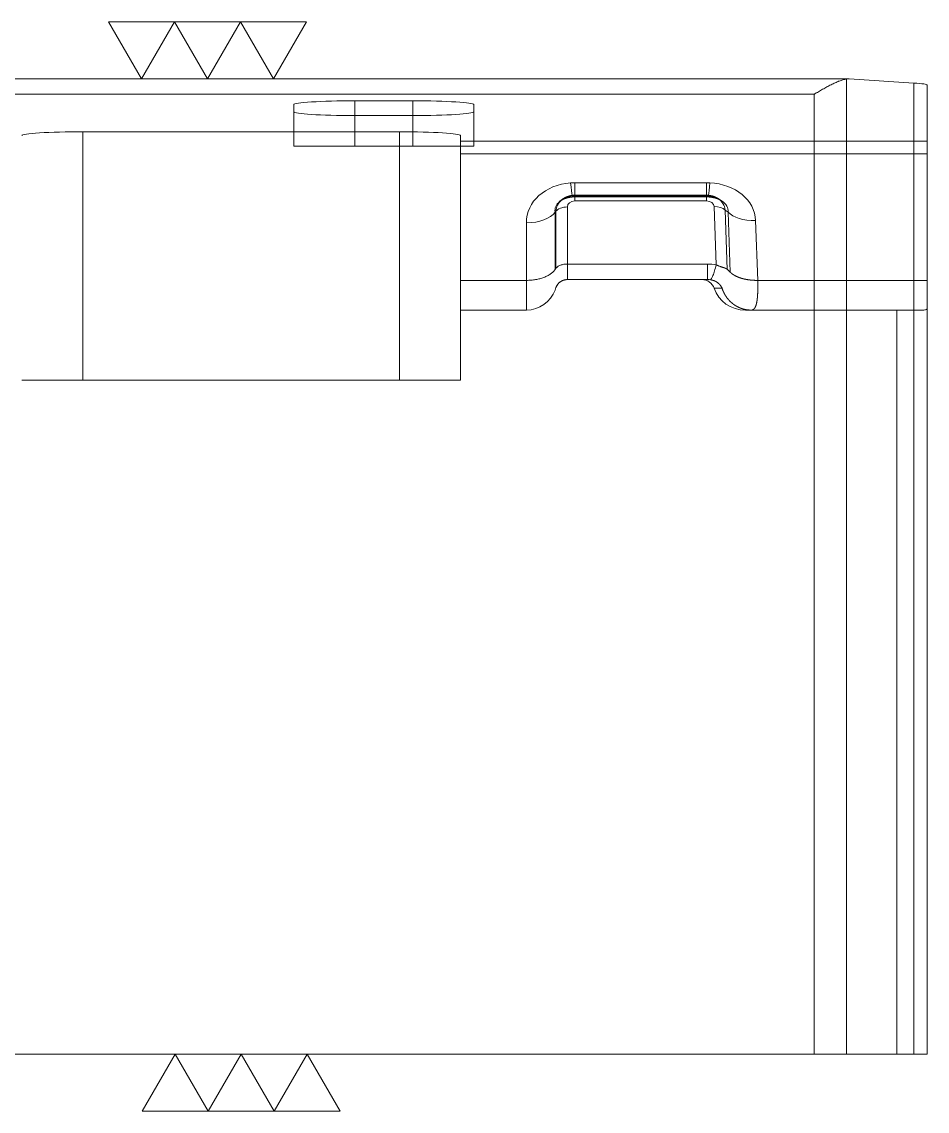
# Model space of a CAD drawing. Header units: millimetres. Extents: x 117382 to 126876, y -1151 to 1280.
# Drawn here: x 125458.2 to 125517.6, y 701 to 772.5 of the extents above; entities that cross this region are included whole.
import ezdxf

# ---------------------------------------------------------------- set-up
doc = ezdxf.new("R2010")
doc.units = ezdxf.units.MM
doc.linetypes.add('DASHED', pattern=[0])
doc.layers.add('DIE_P', color=2, linetype='Continuous')
doc.layers.add('TEXT', color=4, linetype='Continuous')

# ---------------------------------------------------------------- blocks, each defined once
blk = doc.blocks.new('*u7589')
at = {"layer": 'DIE_P', "color": 155, "linetype": 'Continuous', "lineweight": 13}
for p, q in [((20.155, 13.06), (-64.026, 13.06)), ((-12.286, 11.627), (-12.286, 10.659)), ((-8.48, 11.627), (-8.48, 10.659)), ((-30.121, -6.7), (-30.121, 9.599)), ((-9.351, -6.7), (-9.351, 9.599)), ((25.264, 8.988), (-5.351, 8.988)), ((-5.351, 8.156), (25.264, 8.156)), ((2.151, 5.431), (2.151, 6.254)), ((2.151, 6.254), (10.796, 6.254)), ((10.796, 6.254), (10.796, 5.431)), ((2.151, 5.431), (2.151, 5.06)), ((10.796, 5.06), (2.151, 5.06)), ((10.796, 5.431), (10.796, 5.06)), ((0.914, 4.38), (0.856, 4.331)), ((0.856, 4.331), (0.856, 0.554)), ((0.914, 0.639), (0.914, 4.38)), ((1.666, 4.662), (1.666, 0.921)), ((11.429, 0.869), (11.287, 4.684)), ((12.201, 4.333), (12.009, 4.459)), ((12.009, 4.459), (12.153, 0.569)), ((12.347, 0.385), (12.201, 4.333)), ((-1.023, -0.151), (-1.023, 3.626)), ((14.004, 3.771), (14.15, -0.151)), ((1.666, 0.921), (10.845, 0.921)), ((10.845, 0.921), (10.845, -0.1)), ((-5.351, -0.151), (-1.028, -0.151)), ((11.289, -0.672), (11.813, -0.672)), ((14.15, -0.151), (25.264, -0.151)), ((23.264, -2.1), (23.264, -50.9))]:
    blk.add_line(p, q, dxfattribs=at)
at = {"layer": 'DIE_P', "color": 11, "linetype": 'Continuous', "lineweight": 13}
for p, q in [((20.093, 13.062), (-63.971, 13.062)), ((25.264, -1.974), (25.264, -50.9)), ((23.264, -50.9), (-62.735, -50.9)), ((23.264, -50.9), (25.264, -50.9))]:
    blk.add_line(p, q, dxfattribs=at)
at = {"layer": 'DIE_P', "color": 155, "linetype": 'DASHED', "lineweight": 13}
for p, q in [((19.971, 13.055), (19.971, -50.9)), ((24.386, 12.794), (24.386, -50.9)), ((-61.735, 12.062), (17.85, 12.062)), ((17.85, 12.062), (17.85, -50.9)), ((-12.286, 10.659), (-12.286, 8.659)), ((-12.286, 10.659), (-12.286, 8.659)), ((-8.48, 10.659), (-8.48, 8.659)), ((-8.48, 10.659), (-8.48, 8.659)), ((2.151, 5.326), (2.151, 5.431)), ((2.151, 5.431), (2.151, 5.401)), ((10.796, 5.401), (2.151, 5.401)), ((10.796, 5.431), (10.796, 5.326)), ((10.796, 5.431), (10.796, 5.401))]:
    blk.add_line(p, q, dxfattribs=at)
at = {"layer": 'DIE_P', "color": 2, "linetype": 'Continuous', "lineweight": 13}
for p, q in [((20.155, 13.06), (24.386, 12.794)), ((25.264, 12.661), (25.264, 8.988)), ((-16.286, 10.911), (-16.286, 11.375)), ((-4.48, 10.911), (-4.48, 11.375)), ((-5.351, 8.988), (-5.351, 9.348)), ((-5.351, 8.988), (-5.351, 8.156)), ((25.264, 8.156), (25.264, 8.988)), ((-5.351, 8.156), (-5.351, -0.151)), ((25.264, -0.151), (25.264, 8.156)), ((1.281, 5.121), (1.156, 5.015)), ((10.796, 5.431), (2.151, 5.431)), ((11.768, 5.071), (11.555, 5.211)), ((-5.351, -2.1), (-5.351, -0.151)), ((0.856, -0.784), (0.914, -0.627)), ((10.468, -0.1), (1.666, -0.1)), ((10.468, -0.1), (10.845, -0.1)), ((10.853, -0.1), (10.845, -0.1)), ((25.264, -0.151), (25.264, -1.974)), ((-5.351, -2.1), (-1.023, -2.1)), ((13.343, -2.1), (23.264, -2.1)), ((23.264, -2.1), (24.984, -2.1))]:
    blk.add_line(p, q, dxfattribs=at)
at = {"layer": 'DIE_P', "color": 31, "linetype": 'Continuous', "lineweight": 13}
for p, q in [((-8.48, 11.627), (-12.286, 11.627)), ((-12.286, 10.659), (-8.48, 10.659)), ((-30.121, 9.599), (-9.351, 9.599)), ((-5.351, -2.1), (-5.351, -6.7)), ((-5.351, -6.7), (-34.121, -6.7))]:
    blk.add_line(p, q, dxfattribs=at)
at = {"layer": 'DIE_P', "color": 31, "linetype": 'DASHED', "lineweight": 13}
for p, q in [((-16.286, 10.911), (-16.286, 8.659)), ((-4.48, 10.911), (-4.48, 8.659)), ((-16.286, 8.659), (-12.286, 8.659)), ((-8.48, 8.659), (-12.286, 8.659)), ((-4.48, 8.659), (-8.48, 8.659))]:
    blk.add_line(p, q, dxfattribs=at)
at = {"layer": 'DIE_P', "color": 2, "linetype": 'DASHED', "lineweight": 13}
blk.add_line((2.151, 5.326), (10.796, 5.326), dxfattribs=at)
at = {"layer": 'DIE_P', "color": 2, "linetype": 'Continuous', "lineweight": 13}
for centre, radius, start, end in [((1.666, -0.9), 0.8, 90, 160), ((-1.023, -0.1), 2, 270, 340)]:
    blk.add_arc(centre, radius, start, end, dxfattribs=at)
at = {"layer": 'DIE_P', "color": 11, "linetype": 'DASHED', "lineweight": 13}
blk.add_ellipse((20.093, 12.062), major_axis=(-0.021, 1), ratio=1, start_param=6.262016, end_param=6.383633, dxfattribs=at)
at = {"layer": 'DIE_P', "color": 11, "linetype": 'Continuous', "lineweight": 13}
blk.add_ellipse((20.093, 12.062), major_axis=(-0.021, 1), ratio=1, start_param=6.199181, end_param=6.262016, dxfattribs=at)
at = {"layer": 'DIE_P', "color": 2, "linetype": 'Continuous', "lineweight": 13}
for centre, major_axis, ratio, start_param, end_param in [((22.264, 12.661), (-3, 0), 0.062915, 3.141593, 3.926991), ((10.468, -0.9), (0.857, 0), 0.933382, 0.289752, 1.570796), ((13.343, -0.1), (2.143, 0), 0.933382, 3.431344, 4.712389)]:
    blk.add_ellipse(centre, major_axis=major_axis, ratio=ratio, start_param=start_param, end_param=end_param, dxfattribs=at)
at = {"layer": 'DIE_P', "color": 31, "linetype": 'Continuous', "lineweight": 13}
for centre, start_param, end_param in [((-12.286, 11.375), 1.570793, 3.141593), ((-8.48, 11.375), 0, 1.570796), ((-12.286, 10.911), 3.141593, 4.712389), ((-8.48, 10.911), 4.712389, 6.283185), ((-30.121, 9.348), 1.570796, 3.141593), ((-9.351, 9.348), 0, 1.570796)]:
    blk.add_ellipse(centre, major_axis=(4, 0), ratio=0.062915, start_param=start_param, end_param=end_param, dxfattribs=at)
at = {"layer": 'DIE_P', "color": 155, "linetype": 'Continuous', "lineweight": 13}
for centre, major_axis, ratio, start_param, end_param in [((2.489, 3.37), (-3.461, 0.738), 0.805675, 5.058373, 6.453407), ((1.875, 7.316), (-0.145, 1.995), 0.0459, 2.134618, 2.819256), ((11.009, 7.32), (-0.111, -1.997), 0.035045, 0.324182, 1.006279), ((10.359, 3.37), (3.595, 0.796), 0.771271, 6.14317, 7.505588), ((2.489, 4.442), (1.641, 0.016), 0.606937, 2.512693, 3.237783), ((2.198, 4.194), (-1.159, 0.63), 0.884767, 5.954405, 6.679539), ((2.198, 4.623), (-0.524, 0.112), 0.805675, 4.971248, 6.453407), ((10.735, 4.623), (0.545, 0.121), 0.771271, 6.14317, 7.574486), ((10.735, 4.194), (1.119, 0.715), 0.866357, 5.869625, 6.652653), ((10.359, 4.442), (-1.848, 0.042), 0.544446, 3.074179, 3.857185), ((-1.023, 4.697), (-2, 0), 0.535827, 1.570796, 2.792527), ((1.666, 4.233), (-0.8, 0), 0.535827, 4.712389, 5.934119), ((11.287, 4.255), (0.799, 0.03), 0.535564, 0.426489, 1.550916), ((14.004, 4.843), (-1.999, -0.074), 0.535564, 0.426489, 1.550916), ((10.113, -2.079), (2.927, 1.937), 0.782698, 0.682181, 0.869049), ((10.113, -0.9), (1.352, 0.537), 0.438926, 0.648757, 0.828502)]:
    blk.add_ellipse(centre, major_axis=major_axis, ratio=ratio, start_param=start_param, end_param=end_param, dxfattribs=at)
at = {"layer": 'DIE_P', "color": 155, "linetype": 'DASHED', "lineweight": 13}
for centre, major_axis, ratio, start_param, end_param in [((2.489, 4.442), (1.641, 0.016), 0.606937, 1.84275, 2.512693), ((2.198, 4.194), (-1.159, 0.63), 0.884767, 5.941305, 5.954405), ((2.198, 4.194), (-1.159, 0.63), 0.884767, 5.284506, 5.940607), ((1.875, 7.316), (-0.145, 1.995), 0.0459, 2.819257, 3.415663), ((11.009, 7.32), (-0.111, -1.997), 0.035045, 6.00842, 6.607368), ((10.735, 4.194), (1.119, 0.715), 0.866357, 0.369467, 0.948857), ((10.359, 4.442), (-1.848, 0.042), 0.544446, 3.857186, 4.436596)]:
    blk.add_ellipse(centre, major_axis=major_axis, ratio=ratio, start_param=start_param, end_param=end_param, dxfattribs=at)
at = {"layer": 'DIE_P', "color": 11, "linetype": 'DASHED', "lineweight": 13}
blk.add_open_spline([(17.85, 12.062), (17.862, 12.069), (17.873, 12.076), (17.897, 12.089), (17.932, 12.109), (18.013, 12.156), (18.083, 12.196), (18.222, 12.276), (18.314, 12.329), (18.453, 12.407), (18.499, 12.432), (18.591, 12.483), (18.637, 12.509), (18.775, 12.583), (18.866, 12.631), (19.045, 12.722), (19.134, 12.766), (19.266, 12.827), (19.332, 12.856), (19.397, 12.884), (19.44, 12.901), (19.462, 12.91), (19.57, 12.952), (19.653, 12.981), (19.775, 13.016), (19.815, 13.026), (19.894, 13.043), (19.933, 13.05), (19.971, 13.055)], degree=3, knots=[0, 0, 0, 0, 0.015625, 0.015625, 0.03125, 0.0625, 0.125, 0.125, 0.25, 0.25, 0.3125, 0.3125, 0.375, 0.375, 0.5, 0.5, 0.625, 0.625, 0.6875, 0.71875, 0.71875, 0.75, 0.75, 0.875, 0.875, 0.9375, 0.9375, 1, 1, 1, 1], dxfattribs=at)
at = {"layer": 'DIE_P', "color": 155, "linetype": 'Continuous', "lineweight": 13}
for points, degree in [([(1.875, 6.244), (1.966, 6.251), (2.058, 6.254), (2.151, 6.254)], 3), ([(10.796, 6.254), (10.867, 6.254), (10.938, 6.252), (11.009, 6.248)], 3), ([(0.856, 0.554), (0.914, 0.639)], 1)]:
    blk.add_open_spline(points, degree=degree, dxfattribs=at)
at = {"layer": 'DIE_P', "color": 2, "linetype": 'DASHED', "lineweight": 13}
for points, knots in [([(1.156, 5.015), (1.157, 5.016), (1.16, 5.018), (1.164, 5.022), (1.171, 5.027), (1.177, 5.033), (1.184, 5.038), (1.191, 5.043), (1.197, 5.048), (1.204, 5.053), (1.211, 5.059), (1.219, 5.064), (1.226, 5.069), (1.234, 5.074), (1.241, 5.079), (1.249, 5.084), (1.257, 5.09), (1.265, 5.095), (1.273, 5.1), (1.281, 5.105), (1.29, 5.11), (1.298, 5.115), (1.307, 5.12), (1.316, 5.125), (1.325, 5.13), (1.334, 5.135), (1.343, 5.14), (1.352, 5.145), (1.362, 5.15), (1.371, 5.154), (1.381, 5.159), (1.391, 5.164), (1.401, 5.169), (1.411, 5.173), (1.421, 5.178), (1.432, 5.183), (1.442, 5.187), (1.453, 5.192), (1.464, 5.196), (1.474, 5.201), (1.485, 5.205), (1.497, 5.209), (1.508, 5.214), (1.519, 5.218), (1.531, 5.222), (1.543, 5.226), (1.554, 5.23), (1.566, 5.234), (1.578, 5.238), (1.59, 5.242), (1.603, 5.246), (1.615, 5.249), (1.628, 5.253), (1.64, 5.256), (1.653, 5.26), (1.666, 5.263), (1.679, 5.267), (1.692, 5.27), (1.705, 5.273), (1.719, 5.276), (1.732, 5.279), (1.746, 5.282), (1.76, 5.285), (1.773, 5.288), (1.787, 5.291), (1.801, 5.293), (1.815, 5.296), (1.83, 5.298), (1.844, 5.301), (1.858, 5.303), (1.873, 5.305), (1.887, 5.307), (1.902, 5.309), (1.917, 5.311), (1.932, 5.313), (1.947, 5.314), (1.962, 5.316), (1.977, 5.317), (1.992, 5.319), (2.006, 5.32), (2.016, 5.321), (2.02, 5.321)], [0, 0, 0, 0, 0.003839, 0.016543, 0.029189, 0.041781, 0.054324, 0.06682, 0.079273, 0.091687, 0.104064, 0.116409, 0.128724, 0.141012, 0.153277, 0.165521, 0.177746, 0.189956, 0.202152, 0.214339, 0.226518, 0.238691, 0.250861, 0.263029, 0.275199, 0.287372, 0.299549, 0.311734, 0.323927, 0.336131, 0.348347, 0.360578, 0.372825, 0.38509, 0.397375, 0.409681, 0.42201, 0.434363, 0.446741, 0.459147, 0.471582, 0.484046, 0.496542, 0.509069, 0.521631, 0.534227, 0.54686, 0.559529, 0.572236, 0.584982, 0.597768, 0.610595, 0.623464, 0.636375, 0.64933, 0.662328, 0.675372, 0.688461, 0.701596, 0.714778, 0.728007, 0.741284, 0.75461, 0.767984, 0.781408, 0.794882, 0.808405, 0.821979, 0.835604, 0.84928, 0.863007, 0.876786, 0.890616, 0.904499, 0.918433, 0.93242, 0.946458, 0.960549, 0.974693, 0.988889, 1, 1, 1, 1]), ([(2.02, 5.321), (2.02, 5.321), (2.026, 5.321), (2.036, 5.322), (2.05, 5.323), (2.064, 5.324), (2.077, 5.324), (2.091, 5.325), (2.105, 5.325), (2.119, 5.325), (2.133, 5.326), (2.144, 5.326), (2.15, 5.326), (2.151, 5.326)], [0, 0, 0, 0, 0.016486, 0.122398, 0.230087, 0.336691, 0.443303, 0.549969, 0.656493, 0.763523, 0.870122, 0.977264, 1, 1, 1, 1]), ([(10.796, 5.326), (10.797, 5.326), (10.802, 5.326), (10.813, 5.326), (10.827, 5.325), (10.841, 5.325), (10.855, 5.325), (10.87, 5.324), (10.884, 5.324), (10.894, 5.323), (10.898, 5.323), (10.899, 5.323)], [0, 0, 0, 0, 0.024797, 0.16366, 0.302372, 0.441012, 0.579658, 0.718369, 0.857217, 0.996106, 1, 1, 1, 1]), ([(10.899, 5.323), (10.901, 5.323), (10.909, 5.322), (10.923, 5.321), (10.939, 5.32), (10.956, 5.319), (10.973, 5.318), (10.989, 5.316), (11.005, 5.315), (11.021, 5.313), (11.038, 5.311), (11.054, 5.309), (11.069, 5.307), (11.085, 5.305), (11.101, 5.303), (11.116, 5.301), (11.132, 5.298), (11.147, 5.296), (11.162, 5.293), (11.177, 5.291), (11.192, 5.288), (11.207, 5.285), (11.222, 5.282), (11.237, 5.279), (11.251, 5.276), (11.265, 5.273), (11.28, 5.27), (11.294, 5.266), (11.307, 5.263), (11.321, 5.259), (11.335, 5.256), (11.348, 5.252), (11.362, 5.249), (11.375, 5.245), (11.388, 5.241), (11.401, 5.237), (11.414, 5.233), (11.426, 5.229), (11.439, 5.225), (11.451, 5.221), (11.464, 5.217), (11.476, 5.213), (11.487, 5.208), (11.499, 5.204), (11.511, 5.2), (11.522, 5.195), (11.534, 5.191), (11.545, 5.186), (11.556, 5.182), (11.567, 5.177), (11.577, 5.173), (11.588, 5.168), (11.598, 5.163), (11.609, 5.159), (11.619, 5.154), (11.629, 5.149), (11.638, 5.144), (11.648, 5.14), (11.658, 5.135), (11.667, 5.13), (11.676, 5.125), (11.685, 5.12), (11.694, 5.115), (11.703, 5.111), (11.711, 5.106), (11.72, 5.101), (11.728, 5.096), (11.736, 5.091), (11.744, 5.086), (11.752, 5.081), (11.76, 5.076), (11.765, 5.073), (11.768, 5.071), (11.768, 5.071)], [0, 0, 0, 0, 0.007471, 0.024184, 0.040821, 0.057387, 0.07388, 0.0903, 0.106646, 0.122919, 0.139118, 0.155243, 0.171293, 0.187268, 0.203168, 0.218992, 0.234742, 0.250415, 0.266014, 0.281536, 0.296983, 0.312354, 0.32765, 0.342871, 0.358016, 0.373086, 0.388081, 0.403002, 0.417849, 0.432621, 0.447321, 0.461947, 0.476501, 0.490982, 0.505393, 0.519732, 0.534002, 0.548202, 0.562334, 0.576398, 0.590395, 0.604326, 0.618192, 0.631995, 0.645734, 0.659412, 0.67303, 0.686588, 0.700089, 0.713532, 0.726921, 0.740256, 0.753539, 0.766772, 0.779956, 0.793092, 0.806184, 0.819231, 0.832238, 0.845204, 0.858133, 0.871027, 0.883887, 0.896716, 0.909516, 0.92229, 0.935039, 0.947767, 0.960476, 0.973169, 0.985848, 0.998517, 1, 1, 1, 1]), ([(1.12, -0.316), (1.125, -0.311), (1.135, -0.301), (1.152, -0.287), (1.17, -0.272), (1.188, -0.258), (1.208, -0.244), (1.228, -0.231), (1.249, -0.218), (1.27, -0.205), (1.291, -0.194), (1.312, -0.183), (1.333, -0.173), (1.354, -0.164), (1.376, -0.155), (1.397, -0.147), (1.419, -0.14), (1.442, -0.133), (1.465, -0.126), (1.488, -0.121), (1.511, -0.116), (1.534, -0.111), (1.557, -0.108), (1.579, -0.105), (1.594, -0.104), (1.601, -0.103)], [0, 0, 0, 0, 0.03786, 0.080495, 0.123132, 0.165767, 0.210982, 0.256191, 0.301395, 0.346591, 0.391781, 0.43696, 0.479549, 0.522123, 0.564673, 0.607182, 0.649633, 0.694575, 0.739414, 0.784131, 0.828708, 0.873128, 0.917374, 0.958919, 1, 1, 1, 1])]:
    blk.add_open_spline(points, degree=3, knots=knots, dxfattribs=at)
at = {"layer": 'DIE_P', "color": 2, "linetype": 'Continuous', "lineweight": 13}
for points, knots in [([(2.151, 5.431), (2.147, 5.431), (2.137, 5.431), (2.123, 5.431), (2.107, 5.431), (2.091, 5.43), (2.076, 5.43), (2.06, 5.429), (2.044, 5.428), (2.028, 5.426), (2.013, 5.425), (1.997, 5.423), (1.981, 5.421), (1.966, 5.42), (1.95, 5.417), (1.935, 5.415), (1.919, 5.413), (1.904, 5.41), (1.888, 5.407), (1.873, 5.404), (1.858, 5.401), (1.842, 5.398), (1.827, 5.394), (1.812, 5.391), (1.797, 5.387), (1.782, 5.383), (1.767, 5.379), (1.752, 5.374), (1.737, 5.37), (1.722, 5.365), (1.708, 5.36), (1.693, 5.355), (1.678, 5.35), (1.664, 5.345), (1.65, 5.339), (1.635, 5.334), (1.621, 5.328), (1.607, 5.322), (1.593, 5.316), (1.579, 5.31), (1.565, 5.303), (1.551, 5.297), (1.537, 5.29), (1.524, 5.283), (1.51, 5.276), (1.497, 5.269), (1.484, 5.262), (1.47, 5.254), (1.457, 5.247), (1.444, 5.239), (1.431, 5.231), (1.419, 5.223), (1.406, 5.215), (1.393, 5.206), (1.381, 5.198), (1.369, 5.189), (1.356, 5.181), (1.344, 5.172), (1.332, 5.163), (1.32, 5.154), (1.309, 5.144), (1.297, 5.135), (1.288, 5.127), (1.283, 5.123), (1.281, 5.121)], [0, 0, 0, 0, 0.01236, 0.029096, 0.045825, 0.062544, 0.079252, 0.095949, 0.112636, 0.129311, 0.145975, 0.162628, 0.179269, 0.195898, 0.212516, 0.229121, 0.245714, 0.262294, 0.278862, 0.295418, 0.31196, 0.32849, 0.345006, 0.361508, 0.377998, 0.394473, 0.410935, 0.427383, 0.443817, 0.460237, 0.476642, 0.493033, 0.50941, 0.525771, 0.542118, 0.55845, 0.574768, 0.59107, 0.607356, 0.623628, 0.639885, 0.656125, 0.672351, 0.688561, 0.704756, 0.720935, 0.737098, 0.753246, 0.769378, 0.785495, 0.801596, 0.817681, 0.833751, 0.849805, 0.865844, 0.881867, 0.897875, 0.913868, 0.929845, 0.945808, 0.961755, 0.977687, 0.993605, 1, 1, 1, 1]), ([(11.555, 5.211), (11.554, 5.212), (11.549, 5.215), (11.539, 5.221), (11.527, 5.229), (11.514, 5.237), (11.501, 5.245), (11.488, 5.252), (11.475, 5.26), (11.462, 5.267), (11.448, 5.274), (11.435, 5.281), (11.421, 5.288), (11.408, 5.295), (11.394, 5.301), (11.38, 5.307), (11.366, 5.314), (11.352, 5.32), (11.338, 5.326), (11.324, 5.332), (11.31, 5.337), (11.295, 5.343), (11.281, 5.348), (11.266, 5.353), (11.252, 5.358), (11.237, 5.363), (11.222, 5.368), (11.207, 5.372), (11.192, 5.377), (11.177, 5.381), (11.162, 5.385), (11.147, 5.389), (11.132, 5.392), (11.117, 5.396), (11.101, 5.399), (11.086, 5.402), (11.071, 5.406), (11.055, 5.408), (11.04, 5.411), (11.024, 5.414), (11.009, 5.416), (10.993, 5.418), (10.977, 5.42), (10.961, 5.422), (10.946, 5.424), (10.93, 5.425), (10.914, 5.427), (10.898, 5.428), (10.882, 5.429), (10.866, 5.43), (10.85, 5.43), (10.834, 5.431), (10.818, 5.431), (10.806, 5.431), (10.798, 5.431), (10.796, 5.431)], [0, 0, 0, 0, 0.004317, 0.023084, 0.041875, 0.060689, 0.079528, 0.098389, 0.117275, 0.136185, 0.15512, 0.174078, 0.193062, 0.212069, 0.231102, 0.250159, 0.269241, 0.288347, 0.307478, 0.326634, 0.345815, 0.365021, 0.384251, 0.403505, 0.422785, 0.442088, 0.461416, 0.480769, 0.500145, 0.519546, 0.538971, 0.558419, 0.577891, 0.597386, 0.616905, 0.636447, 0.656012, 0.6756, 0.69521, 0.714843, 0.734497, 0.754174, 0.773873, 0.793593, 0.813334, 0.833097, 0.85288, 0.872684, 0.892507, 0.912351, 0.932215, 0.952098, 0.972001, 0.991922, 1, 1, 1, 1]), ([(0.914, 0.639), (0.942, 0.68), (0.981, 0.719), (1.08, 0.788), (1.14, 0.818), (1.273, 0.868), (1.347, 0.888), (1.503, 0.914), (1.584, 0.921), (1.666, 0.921)], [0, 0, 0, 0, 0.25, 0.25, 0.5, 0.5, 0.75, 0.75, 1, 1, 1, 1]), ([(1.666, 0.921), (1.666, 0.765), (1.666, 0.622), (1.666, 0.37), (1.666, 0.261), (1.666, 0.083), (1.666, 0.015), (1.666, -0.077), (1.666, -0.1), (1.666, -0.1)], [0, 0, 0, 0, 0.250153, 0.250153, 0.500305, 0.500305, 0.750458, 0.750458, 1, 1, 1, 1]), ([(11.047, -0.114), (11.069, -0.106), (11.094, -0.078), (11.151, 0.017), (11.182, 0.085), (11.248, 0.255), (11.283, 0.358), (11.355, 0.593), (11.392, 0.725), (11.429, 0.869)], [0, 0, 0, 0, 0.25, 0.25, 0.5, 0.5, 0.75, 0.75, 1, 1, 1, 1]), ([(11.429, 0.869), (11.433, 0.867), (11.442, 0.862), (11.454, 0.856), (11.467, 0.85), (11.479, 0.844), (11.491, 0.838), (11.504, 0.833), (11.516, 0.827), (11.527, 0.822), (11.539, 0.816), (11.551, 0.811), (11.562, 0.806), (11.574, 0.801), (11.585, 0.797), (11.596, 0.792), (11.607, 0.787), (11.618, 0.783), (11.64, 0.774), (11.675, 0.762), (11.722, 0.746), (11.77, 0.73), (11.807, 0.718), (11.833, 0.71), (11.848, 0.706), (11.863, 0.701), (11.878, 0.696), (11.894, 0.691), (11.91, 0.686), (11.925, 0.681), (11.942, 0.675), (11.958, 0.669), (11.974, 0.663), (11.99, 0.657), (12.006, 0.65), (12.022, 0.644), (12.038, 0.637), (12.054, 0.629), (12.069, 0.622), (12.084, 0.614), (12.099, 0.605), (12.114, 0.597), (12.127, 0.588), (12.141, 0.579), (12.149, 0.572), (12.153, 0.569)], [0, 0, 0, 0, 0.015826, 0.031417, 0.046774, 0.061901, 0.0768, 0.091472, 0.105921, 0.120149, 0.13416, 0.147955, 0.161537, 0.174911, 0.18808, 0.201047, 0.213815, 0.226389, 0.238772, 0.291346, 0.34573, 0.402187, 0.460953, 0.478973, 0.497592, 0.516813, 0.536641, 0.557078, 0.578129, 0.599795, 0.622079, 0.644983, 0.66851, 0.692662, 0.71744, 0.742847, 0.768883, 0.79555, 0.82285, 0.850784, 0.879353, 0.908558, 0.9384, 0.968881, 1, 1, 1, 1]), ([(-1.023, -0.151), (-0.921, -0.151), (-0.819, -0.147), (-0.618, -0.13), (-0.519, -0.118), (-0.324, -0.085), (-0.23, -0.064), (-0.047, -0.016), (0.041, 0.012), (0.208, 0.074), (0.286, 0.109), (0.434, 0.184), (0.502, 0.225), (0.626, 0.312), (0.681, 0.358), (0.779, 0.453), (0.822, 0.503), (0.856, 0.554)], [0, 0, 0, 0, 0.125, 0.125, 0.25, 0.25, 0.375, 0.375, 0.5, 0.5, 0.625, 0.625, 0.75, 0.75, 0.875, 0.875, 1, 1, 1, 1]), ([(12.347, 0.385), (12.351, 0.382), (12.357, 0.376), (12.367, 0.366), (12.377, 0.357), (12.387, 0.347), (12.397, 0.338), (12.407, 0.329), (12.418, 0.319), (12.429, 0.31), (12.44, 0.301), (12.452, 0.292), (12.463, 0.283), (12.475, 0.274), (12.487, 0.266), (12.499, 0.257), (12.511, 0.248), (12.523, 0.24), (12.536, 0.231), (12.549, 0.223), (12.562, 0.214), (12.575, 0.206), (12.588, 0.198), (12.602, 0.19), (12.615, 0.182), (12.629, 0.174), (12.643, 0.166), (12.657, 0.158), (12.672, 0.151), (12.686, 0.143), (12.701, 0.135), (12.715, 0.128), (12.73, 0.121), (12.746, 0.113), (12.761, 0.106), (12.776, 0.099), (12.792, 0.092), (12.807, 0.085), (12.823, 0.078), (12.839, 0.072), (12.855, 0.065), (12.871, 0.059), (12.888, 0.052), (12.904, 0.046), (12.921, 0.039), (12.938, 0.033), (12.955, 0.027), (12.972, 0.021), (12.989, 0.015), (13.006, 0.01), (13.023, 0.004), (13.041, -0.002), (13.058, -0.007), (13.076, -0.013), (13.094, -0.018), (13.112, -0.023), (13.13, -0.028), (13.148, -0.033), (13.166, -0.038), (13.184, -0.043), (13.203, -0.047), (13.221, -0.052), (13.24, -0.056), (13.258, -0.061), (13.277, -0.065), (13.296, -0.069), (13.315, -0.073), (13.334, -0.077), (13.353, -0.081), (13.372, -0.085), (13.391, -0.089), (13.41, -0.092), (13.429, -0.096), (13.449, -0.099), (13.468, -0.102), (13.488, -0.105), (13.507, -0.108), (13.527, -0.111), (13.547, -0.114), (13.566, -0.117), (13.586, -0.12), (13.606, -0.122), (13.626, -0.125), (13.646, -0.127), (13.665, -0.129), (13.685, -0.131), (13.705, -0.133), (13.725, -0.135), (13.746, -0.137), (13.766, -0.138), (13.786, -0.14), (13.806, -0.142), (13.826, -0.143), (13.846, -0.144), (13.866, -0.145), (13.887, -0.146), (13.907, -0.147), (13.927, -0.148), (13.947, -0.149), (13.968, -0.15), (13.988, -0.15), (14.008, -0.151), (14.028, -0.151), (14.049, -0.151), (14.069, -0.151), (14.089, -0.151), (14.109, -0.151), (14.129, -0.151), (14.143, -0.151), (14.15, -0.151)], [0, 0, 0, 0, 0.009712, 0.019417, 0.029114, 0.038805, 0.048489, 0.058166, 0.067836, 0.077499, 0.087155, 0.096804, 0.106447, 0.116082, 0.12571, 0.135331, 0.144946, 0.154553, 0.164153, 0.173747, 0.183334, 0.192913, 0.202486, 0.212052, 0.22161, 0.231162, 0.240707, 0.250245, 0.259776, 0.269301, 0.278818, 0.288328, 0.297832, 0.307328, 0.316818, 0.3263, 0.335776, 0.345245, 0.354707, 0.364162, 0.37361, 0.383051, 0.392486, 0.401913, 0.411334, 0.420747, 0.430154, 0.439554, 0.448947, 0.458333, 0.467712, 0.477085, 0.48645, 0.495809, 0.50516, 0.514505, 0.523843, 0.533174, 0.542498, 0.551816, 0.561126, 0.57043, 0.579727, 0.589017, 0.5983, 0.607576, 0.616845, 0.626108, 0.635363, 0.644612, 0.653854, 0.663089, 0.672318, 0.681539, 0.690754, 0.699961, 0.709162, 0.718357, 0.727544, 0.736724, 0.745898, 0.755065, 0.764225, 0.773378, 0.782525, 0.791664, 0.800797, 0.809923, 0.819042, 0.828154, 0.83726, 0.846359, 0.855451, 0.864536, 0.873614, 0.882686, 0.891751, 0.900809, 0.90986, 0.918905, 0.927942, 0.936973, 0.945997, 0.955015, 0.964025, 0.973029, 0.982026, 0.991016, 1, 1, 1, 1]), ([(-1.028, -2.1), (-1.028, -2.1), (-1.028, -2.089), (-1.028, -2.045), (-1.028, -2.012), (-1.028, -1.925), (-1.028, -1.87), (-1.028, -1.741), (-1.028, -1.666), (-1.028, -1.496), (-1.028, -1.402), (-1.028, -1.195), (-1.028, -1.082), (-1.028, -0.842), (-1.028, -0.713), (-1.028, -0.442), (-1.028, -0.299), (-1.028, -0.151)], [0, 0, 0, 0, 0.12459, 0.12459, 0.249649, 0.249649, 0.374707, 0.374707, 0.499766, 0.499766, 0.624824, 0.624824, 0.749883, 0.749883, 0.874941, 0.874941, 1, 1, 1, 1]), ([(0.912, -0.627), (0.915, -0.62), (0.92, -0.605), (0.929, -0.584), (0.939, -0.562), (0.949, -0.541), (0.96, -0.521), (0.971, -0.501), (0.983, -0.482), (0.995, -0.463), (1.008, -0.444), (1.022, -0.425), (1.036, -0.405), (1.052, -0.387), (1.068, -0.368), (1.082, -0.353), (1.091, -0.344), (1.094, -0.34)], [0, 0, 0, 0, 0.067575, 0.137081, 0.206567, 0.276106, 0.341772, 0.407558, 0.473476, 0.539518, 0.605669, 0.675934, 0.746289, 0.816718, 0.887204, 0.95773, 1, 1, 1, 1]), ([(11.813, -0.672), (11.809, -0.663), (11.801, -0.646), (11.788, -0.62), (11.775, -0.595), (11.761, -0.57), (11.745, -0.546), (11.729, -0.522), (11.713, -0.498), (11.695, -0.475), (11.677, -0.452), (11.657, -0.43), (11.637, -0.408), (11.617, -0.387), (11.595, -0.367), (11.573, -0.347), (11.55, -0.328), (11.527, -0.309), (11.507, -0.294), (11.49, -0.282), (11.477, -0.273), (11.464, -0.265), (11.451, -0.256), (11.438, -0.248), (11.424, -0.24), (11.41, -0.233), (11.397, -0.225), (11.383, -0.218), (11.369, -0.211), (11.354, -0.204), (11.34, -0.198), (11.326, -0.191), (11.311, -0.185), (11.296, -0.179), (11.282, -0.174), (11.267, -0.168), (11.252, -0.163), (11.237, -0.158), (11.222, -0.153), (11.207, -0.149), (11.191, -0.144), (11.176, -0.14), (11.16, -0.136), (11.145, -0.133), (11.129, -0.129), (11.114, -0.126), (11.098, -0.123), (11.082, -0.12), (11.067, -0.117), (11.056, -0.116), (11.051, -0.115)], [0, 0, 0, 0, 0.028712, 0.057493, 0.086343, 0.115263, 0.144254, 0.173318, 0.202455, 0.231666, 0.260951, 0.290312, 0.319749, 0.349264, 0.378857, 0.408529, 0.43828, 0.468113, 0.498027, 0.513579, 0.52916, 0.544771, 0.560414, 0.57609, 0.591801, 0.607548, 0.623333, 0.639157, 0.655022, 0.670928, 0.686879, 0.702874, 0.718915, 0.735004, 0.751143, 0.767331, 0.783572, 0.799865, 0.816213, 0.832617, 0.849078, 0.865597, 0.882175, 0.898815, 0.915517, 0.932282, 0.949112, 0.966007, 0.982969, 1, 1, 1, 1]), ([(13.719, -2.1), (13.714, -2.1), (13.703, -2.1), (13.686, -2.1), (13.669, -2.1), (13.653, -2.099), (13.636, -2.099), (13.619, -2.098), (13.602, -2.097), (13.585, -2.096), (13.568, -2.095), (13.551, -2.093), (13.535, -2.092), (13.518, -2.09), (13.501, -2.088), (13.484, -2.086), (13.467, -2.084), (13.45, -2.082), (13.432, -2.079), (13.415, -2.077), (13.398, -2.074), (13.381, -2.071), (13.364, -2.068), (13.347, -2.064), (13.33, -2.061), (13.313, -2.057), (13.296, -2.054), (13.278, -2.05), (13.261, -2.046), (13.244, -2.042), (13.227, -2.037), (13.21, -2.033), (13.193, -2.028), (13.176, -2.023), (13.158, -2.018), (13.141, -2.013), (13.124, -2.007), (13.107, -2.002), (13.09, -1.996), (13.073, -1.99), (13.056, -1.984), (13.039, -1.978), (13.022, -1.971), (13.005, -1.965), (12.988, -1.958), (12.971, -1.951), (12.954, -1.944), (12.937, -1.937), (12.92, -1.929), (12.904, -1.921), (12.887, -1.914), (12.87, -1.906), (12.853, -1.897), (12.837, -1.889), (12.82, -1.881), (12.803, -1.872), (12.787, -1.863), (12.77, -1.854), (12.754, -1.845), (12.738, -1.835), (12.721, -1.826), (12.705, -1.816), (12.689, -1.806), (12.673, -1.796), (12.657, -1.786), (12.641, -1.775), (12.625, -1.764), (12.609, -1.754), (12.593, -1.743), (12.577, -1.731), (12.561, -1.72), (12.546, -1.708), (12.53, -1.697), (12.515, -1.685), (12.499, -1.673), (12.484, -1.66), (12.469, -1.648), (12.454, -1.635), (12.439, -1.623), (12.424, -1.61), (12.409, -1.597), (12.394, -1.583), (12.38, -1.57), (12.365, -1.556), (12.351, -1.542), (12.336, -1.528), (12.322, -1.514), (12.308, -1.5), (12.294, -1.485), (12.28, -1.471), (12.266, -1.456), (12.253, -1.441), (12.239, -1.426), (12.226, -1.41), (12.212, -1.395), (12.199, -1.379), (12.186, -1.363), (12.173, -1.347), (12.16, -1.331), (12.148, -1.315), (12.135, -1.298), (12.123, -1.281), (12.111, -1.265), (12.098, -1.248), (12.086, -1.231), (12.075, -1.213), (12.063, -1.196), (12.052, -1.178), (12.04, -1.16), (12.029, -1.143), (12.018, -1.124), (12.007, -1.106), (11.996, -1.088), (11.986, -1.069), (11.975, -1.051), (11.965, -1.032), (11.955, -1.013), (11.945, -0.994), (11.936, -0.975), (11.926, -0.956), (11.917, -0.936), (11.908, -0.917), (11.899, -0.897), (11.89, -0.877), (11.881, -0.857), (11.873, -0.837), (11.865, -0.817), (11.857, -0.796), (11.849, -0.776), (11.841, -0.755), (11.834, -0.735), (11.827, -0.714), (11.819, -0.693), (11.815, -0.679), (11.813, -0.672)], [0, 0, 0, 0, 0.006595, 0.013205, 0.01983, 0.02647, 0.033125, 0.039795, 0.04648, 0.053179, 0.059894, 0.066623, 0.073368, 0.080127, 0.086902, 0.093691, 0.100495, 0.107314, 0.114148, 0.120998, 0.127862, 0.134741, 0.141634, 0.148543, 0.155467, 0.162406, 0.16936, 0.176328, 0.183312, 0.19031, 0.197324, 0.204353, 0.211396, 0.218454, 0.225528, 0.232616, 0.239719, 0.246838, 0.253971, 0.261119, 0.268282, 0.27546, 0.282654, 0.289862, 0.297085, 0.304323, 0.311576, 0.318844, 0.326127, 0.333425, 0.340737, 0.348065, 0.355408, 0.362766, 0.370139, 0.377527, 0.384929, 0.392347, 0.39978, 0.407228, 0.41469, 0.422168, 0.429661, 0.437168, 0.444691, 0.452229, 0.459781, 0.467349, 0.474932, 0.482529, 0.490142, 0.49777, 0.505412, 0.51307, 0.520743, 0.52843, 0.536133, 0.54385, 0.551583, 0.559331, 0.567093, 0.574871, 0.582663, 0.590471, 0.598294, 0.606131, 0.613984, 0.621852, 0.629734, 0.637632, 0.645545, 0.653472, 0.661415, 0.669373, 0.677346, 0.685333, 0.693336, 0.701354, 0.709387, 0.717435, 0.725497, 0.733575, 0.741668, 0.749776, 0.757899, 0.766037, 0.77419, 0.782358, 0.790541, 0.798739, 0.806952, 0.81518, 0.823423, 0.831681, 0.839954, 0.848242, 0.856546, 0.864864, 0.873197, 0.881545, 0.889909, 0.898287, 0.906681, 0.915089, 0.923512, 0.931951, 0.940404, 0.948873, 0.957357, 0.965855, 0.974369, 0.982897, 0.991441, 1, 1, 1, 1]), ([(14.15, -0.151), (14.15, -0.16), (14.15, -0.179), (14.151, -0.207), (14.152, -0.235), (14.152, -0.263), (14.153, -0.29), (14.153, -0.318), (14.154, -0.345), (14.154, -0.372), (14.154, -0.398), (14.155, -0.425), (14.155, -0.451), (14.155, -0.477), (14.155, -0.503), (14.155, -0.529), (14.155, -0.554), (14.155, -0.579), (14.155, -0.604), (14.155, -0.629), (14.155, -0.654), (14.155, -0.678), (14.154, -0.702), (14.154, -0.726), (14.154, -0.75), (14.153, -0.773), (14.153, -0.797), (14.152, -0.82), (14.152, -0.842), (14.151, -0.865), (14.15, -0.888), (14.149, -0.91), (14.149, -0.932), (14.148, -0.954), (14.147, -0.975), (14.146, -0.997), (14.145, -1.018), (14.144, -1.039), (14.143, -1.059), (14.142, -1.08), (14.14, -1.1), (14.139, -1.12), (14.138, -1.14), (14.137, -1.16), (14.135, -1.179), (14.134, -1.198), (14.132, -1.217), (14.131, -1.236), (14.129, -1.254), (14.127, -1.273), (14.126, -1.291), (14.124, -1.309), (14.122, -1.326), (14.12, -1.344), (14.118, -1.361), (14.116, -1.378), (14.114, -1.395), (14.112, -1.411), (14.11, -1.428), (14.108, -1.444), (14.106, -1.46), (14.104, -1.476), (14.101, -1.491), (14.099, -1.506), (14.097, -1.521), (14.094, -1.536), (14.092, -1.551), (14.089, -1.565), (14.086, -1.58), (14.084, -1.594), (14.081, -1.607), (14.078, -1.621), (14.075, -1.634), (14.072, -1.648), (14.07, -1.661), (14.067, -1.673), (14.064, -1.686), (14.061, -1.698), (14.057, -1.711), (14.054, -1.723), (14.051, -1.734), (14.048, -1.746), (14.044, -1.757), (14.041, -1.768), (14.038, -1.779), (14.034, -1.79), (14.031, -1.801), (14.027, -1.811), (14.023, -1.821), (14.02, -1.831), (14.016, -1.841), (14.012, -1.85), (14.008, -1.86), (14.004, -1.869), (14, -1.878), (13.997, -1.887), (13.992, -1.895), (13.988, -1.904), (13.984, -1.912), (13.98, -1.92), (13.976, -1.928), (13.972, -1.935), (13.967, -1.943), (13.963, -1.95), (13.958, -1.957), (13.954, -1.964), (13.949, -1.971), (13.945, -1.977), (13.94, -1.983), (13.935, -1.99), (13.931, -1.996), (13.926, -2.001), (13.921, -2.007), (13.916, -2.013), (13.911, -2.018), (13.906, -2.023), (13.901, -2.028), (13.896, -2.033), (13.891, -2.037), (13.886, -2.042), (13.88, -2.046), (13.875, -2.05), (13.87, -2.054), (13.864, -2.058), (13.859, -2.061), (13.853, -2.065), (13.848, -2.068), (13.842, -2.071), (13.837, -2.074), (13.831, -2.077), (13.825, -2.079), (13.819, -2.082), (13.813, -2.084), (13.807, -2.086), (13.802, -2.088), (13.796, -2.09), (13.789, -2.092), (13.783, -2.093), (13.777, -2.095), (13.771, -2.096), (13.765, -2.097), (13.758, -2.098), (13.752, -2.099), (13.746, -2.099), (13.739, -2.1), (13.733, -2.1), (13.726, -2.1), (13.722, -2.1), (13.719, -2.1)], [0, 0, 0, 0, 0.007893, 0.01577, 0.023631, 0.031478, 0.039309, 0.047124, 0.054924, 0.062709, 0.070479, 0.078233, 0.085972, 0.093696, 0.101405, 0.109098, 0.116777, 0.12444, 0.132088, 0.13972, 0.147338, 0.154941, 0.162528, 0.170101, 0.177658, 0.1852, 0.192728, 0.20024, 0.207738, 0.21522, 0.222688, 0.23014, 0.237578, 0.245001, 0.252409, 0.259802, 0.267181, 0.274545, 0.281894, 0.289228, 0.296547, 0.303852, 0.311142, 0.318418, 0.325679, 0.332925, 0.340156, 0.347374, 0.354576, 0.361764, 0.368938, 0.376097, 0.383241, 0.390372, 0.397487, 0.404589, 0.411676, 0.418749, 0.425807, 0.432851, 0.439881, 0.446896, 0.453898, 0.460885, 0.467858, 0.474817, 0.481762, 0.488692, 0.495609, 0.502512, 0.5094, 0.516275, 0.523135, 0.529982, 0.536815, 0.543634, 0.550439, 0.55723, 0.564007, 0.570771, 0.57752, 0.584257, 0.590979, 0.597688, 0.604383, 0.611064, 0.617732, 0.624386, 0.631027, 0.637654, 0.644268, 0.650868, 0.657455, 0.664029, 0.670589, 0.677136, 0.683669, 0.69019, 0.696697, 0.70319, 0.709671, 0.716139, 0.722593, 0.729034, 0.735462, 0.741878, 0.74828, 0.754669, 0.761045, 0.767409, 0.773759, 0.780097, 0.786422, 0.792734, 0.799033, 0.80532, 0.811594, 0.817856, 0.824104, 0.830341, 0.836564, 0.842776, 0.848974, 0.855161, 0.861335, 0.867496, 0.873646, 0.879783, 0.885907, 0.89202, 0.89812, 0.904208, 0.910285, 0.916349, 0.922401, 0.928441, 0.934469, 0.940485, 0.946489, 0.952482, 0.958462, 0.964431, 0.970388, 0.976334, 0.982268, 0.98819, 0.994101, 1, 1, 1, 1]), ([(25.264, -1.974), (25.264, -1.997), (25.258, -2.016), (25.241, -2.04), (25.234, -2.047), (25.22, -2.057), (25.215, -2.06), (25.205, -2.066), (25.2, -2.069), (25.17, -2.081), (25.141, -2.089), (25.071, -2.098), (25.031, -2.1), (24.984, -2.1)], [0, 0, 0, 0, 0.25, 0.25, 0.375, 0.375, 0.4375, 0.4375, 0.5, 0.5, 0.75, 0.75, 1, 1, 1, 1])]:
    blk.add_open_spline(points, degree=3, knots=knots, dxfattribs=at)
at = {"layer": 'DIE_P', "color": 155, "linetype": 'DASHED', "lineweight": 13}
for points in [[(2.151, 5.401), (2.113, 5.401), (2.076, 5.4), (2.039, 5.397)], [(10.884, 5.399), (10.854, 5.4), (10.825, 5.401), (10.796, 5.401)]]:
    blk.add_open_spline(points, degree=3, dxfattribs=at)
at = {"layer": 'DIE_P', "color": 2, "linetype": 'Continuous', "lineweight": 13}
blk.add_open_spline([(12.153, 0.569), (12.347, 0.385)], degree=1, dxfattribs=at)

msp = doc.modelspace()

# ---------------------------------------------------------------- linework, layer by layer
at = {"layer": 'TEXT', "color": 4, "lineweight": 5}
for points in [[(125476.897, 772.494), (125474.732, 768.744), (125472.567, 772.494), (125470.402, 768.744), (125468.237, 772.494), (125466.072, 768.744), (125463.907, 772.494), (125476.897, 772.494)], [(125466.107, 701.034), (125468.272, 704.784), (125470.437, 701.034), (125472.602, 704.784), (125474.767, 701.034), (125476.932, 704.784), (125479.097, 701.034), (125466.107, 701.034)]]:
    msp.add_lwpolyline(points, close=True, dxfattribs=at)

# ---------------------------------------------------------------- block references
at = {"layer": 'TEXT', "lineweight": 5}
msp.add_blockref('*u7589', (125492.337, 755.684), dxfattribs=at)

doc.saveas('drawing.dxf')
